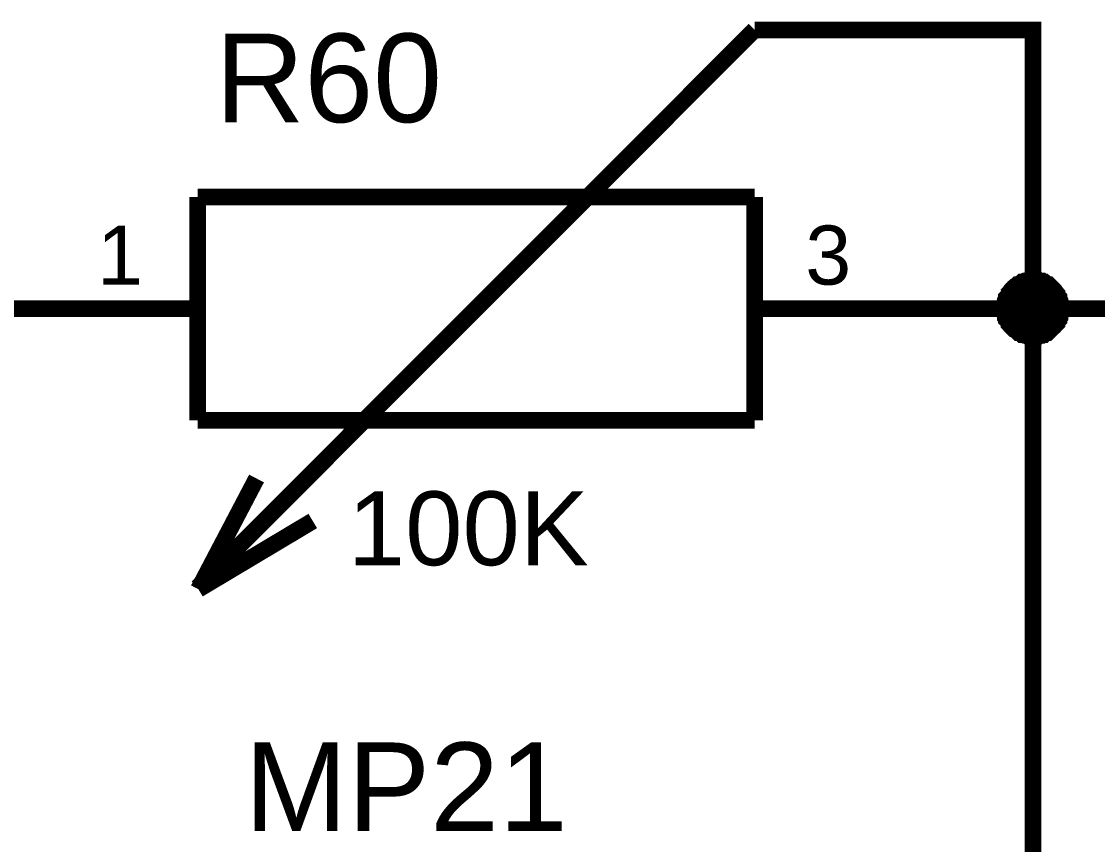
# Model space of a CAD drawing. Header units: millimetres. Extents: x -2024 to 917, y -725 to 13.
# Drawn here: x 803.76 to 823.07, y -373.41 to -358.65 of the extents above; entities that cross this region are included whole.
import ezdxf

# ---------------------------------------------------------------- set-up
doc = ezdxf.new("R2010")
doc.units = ezdxf.units.MM
doc.layers.add('Sheet', color=255, linetype='Continuous')
doc.styles.get("Standard").update_dxf_attribs({"font": 'arial.ttf'})

msp = doc.modelspace()

# ---------------------------------------------------------------- linework, layer by layer
at = {"layer": 'Sheet'}
for points, const_width in [([(819.418, -358.796), (821.917, -358.796), (821.917, -363.797), (821.917, -378.799), (811.92, -378.799), (799.424, -378.799)], 0.3), ([(816.918, -358.796), (806.922, -368.798)], 0.3), ([(816.918, -358.796), (819.418, -358.796)], 0.3), ([(806.922, -361.793), (806.922, -365.801)], 0.3), ([(806.922, -361.793), (816.918, -361.793)], 0.3), ([(816.918, -361.793), (816.918, -365.801)], 0.3), ([(821.404, -363.797), (821.404, -363.764), (821.404, -363.747), (821.404, -363.714), (821.42, -363.698), (821.42, -363.664), (821.42, -363.648), (821.437, -363.615), (821.437, -363.598), (821.453, -363.582), (821.47, -363.549), (821.487, -363.532), (821.487, -363.515), (821.503, -363.499), (821.52, -363.466), (821.536, -363.449), (821.553, -363.433), (821.569, -363.416), (821.586, -363.4), (821.619, -363.383), (821.636, -363.366), (821.652, -363.366), (821.669, -363.35), (821.702, -363.333), (821.718, -363.317), (821.735, -363.317), (821.768, -363.3), (821.784, -363.3), (821.818, -363.3), (821.834, -363.284), (821.867, -363.284), (821.884, -363.284), (821.917, -363.284)], 0.3), ([(821.404, -363.797), (821.404, -363.764), (821.404, -363.747), (821.404, -363.714), (821.42, -363.698), (821.42, -363.664), (821.42, -363.648), (821.437, -363.615), (821.437, -363.598), (821.453, -363.582), (821.47, -363.549), (821.487, -363.532), (821.487, -363.515), (821.503, -363.499), (821.52, -363.466), (821.536, -363.449), (821.553, -363.433), (821.569, -363.416), (821.586, -363.4), (821.619, -363.383), (821.636, -363.366), (821.652, -363.366), (821.669, -363.35), (821.702, -363.333), (821.718, -363.317), (821.735, -363.317), (821.768, -363.3), (821.784, -363.3), (821.818, -363.3), (821.834, -363.284), (821.867, -363.284), (821.884, -363.284), (821.917, -363.284)], 0.3), ([(821.404, -363.797), (821.404, -363.764), (821.404, -363.747), (821.404, -363.714), (821.42, -363.698), (821.42, -363.664), (821.42, -363.648), (821.437, -363.615), (821.437, -363.598), (821.453, -363.582), (821.47, -363.549), (821.487, -363.532), (821.487, -363.515), (821.503, -363.499), (821.52, -363.466), (821.536, -363.449), (821.553, -363.433), (821.569, -363.416), (821.586, -363.4), (821.619, -363.383), (821.636, -363.366), (821.652, -363.366), (821.669, -363.35), (821.702, -363.333), (821.718, -363.317), (821.735, -363.317), (821.768, -363.3), (821.784, -363.3), (821.818, -363.3), (821.834, -363.284), (821.867, -363.284), (821.884, -363.284), (821.917, -363.284)], 0.3), ([(821.404, -363.797), (821.404, -363.764), (821.404, -363.747), (821.404, -363.714), (821.42, -363.698), (821.42, -363.664), (821.42, -363.648), (821.437, -363.615), (821.437, -363.598), (821.453, -363.582), (821.47, -363.549), (821.487, -363.532), (821.487, -363.515), (821.503, -363.499), (821.52, -363.466), (821.536, -363.449), (821.553, -363.433), (821.569, -363.416), (821.586, -363.4), (821.619, -363.383), (821.636, -363.366), (821.652, -363.366), (821.669, -363.35), (821.702, -363.333), (821.718, -363.317), (821.735, -363.317), (821.768, -363.3), (821.784, -363.3), (821.818, -363.3), (821.834, -363.284), (821.867, -363.284), (821.884, -363.284), (821.917, -363.284)], 0.3), ([(821.404, -363.797), (821.404, -363.764), (821.404, -363.747), (821.404, -363.714), (821.42, -363.698), (821.42, -363.664), (821.42, -363.648), (821.437, -363.615), (821.437, -363.598), (821.453, -363.582), (821.47, -363.549), (821.487, -363.532), (821.487, -363.515), (821.503, -363.499), (821.52, -363.466), (821.536, -363.449), (821.553, -363.433), (821.569, -363.416), (821.586, -363.4), (821.619, -363.383), (821.636, -363.366), (821.652, -363.366), (821.669, -363.35), (821.702, -363.333), (821.718, -363.317), (821.735, -363.317), (821.768, -363.3), (821.784, -363.3), (821.818, -363.3), (821.834, -363.284), (821.867, -363.284), (821.884, -363.284), (821.917, -363.284)], 0.3), ([(821.404, -363.797), (821.404, -363.764), (821.404, -363.747), (821.404, -363.714), (821.42, -363.698), (821.42, -363.664), (821.42, -363.648), (821.437, -363.615), (821.437, -363.598), (821.453, -363.582), (821.47, -363.549), (821.487, -363.532), (821.487, -363.515), (821.503, -363.499), (821.52, -363.466), (821.536, -363.449), (821.553, -363.433), (821.569, -363.416), (821.586, -363.4), (821.619, -363.383), (821.636, -363.366), (821.652, -363.366), (821.669, -363.35), (821.702, -363.333), (821.718, -363.317), (821.735, -363.317), (821.768, -363.3), (821.784, -363.3), (821.818, -363.3), (821.834, -363.284), (821.867, -363.284), (821.884, -363.284), (821.917, -363.284)], 0.3), ([(821.917, -363.284), (821.917, -363.284)], 0.3), ([(821.917, -363.284), (821.95, -363.284), (821.967, -363.284), (822, -363.284), (822.016, -363.3), (822.049, -363.3), (822.066, -363.3), (822.082, -363.317), (822.115, -363.317), (822.132, -363.333), (822.149, -363.35), (822.182, -363.366), (822.198, -363.366), (822.215, -363.383), (822.231, -363.4), (822.248, -363.416), (822.264, -363.433), (822.281, -363.449), (822.298, -363.466), (822.314, -363.499), (822.331, -363.515), (822.347, -363.532), (822.347, -363.549), (822.364, -363.582), (822.38, -363.598), (822.38, -363.615), (822.397, -363.648), (822.397, -363.664), (822.397, -363.698), (822.413, -363.714), (822.413, -363.747), (822.413, -363.764), (822.413, -363.797)], 0.3), ([(821.917, -363.284), (821.917, -363.284)], 0.3), ([(821.917, -363.284), (821.95, -363.284), (821.967, -363.284), (822, -363.284), (822.016, -363.3), (822.049, -363.3), (822.066, -363.3), (822.082, -363.317), (822.115, -363.317), (822.132, -363.333), (822.149, -363.35), (822.182, -363.366), (822.198, -363.366), (822.215, -363.383), (822.231, -363.4), (822.248, -363.416), (822.264, -363.433), (822.281, -363.449), (822.298, -363.466), (822.314, -363.499), (822.331, -363.515), (822.347, -363.532), (822.347, -363.549), (822.364, -363.582), (822.38, -363.598), (822.38, -363.615), (822.397, -363.648), (822.397, -363.664), (822.397, -363.698), (822.413, -363.714), (822.413, -363.747), (822.413, -363.764), (822.413, -363.797)], 0.3), ([(821.917, -363.284), (821.917, -363.284)], 0.3), ([(821.917, -363.284), (821.95, -363.284), (821.967, -363.284), (822, -363.284), (822.016, -363.3), (822.049, -363.3), (822.066, -363.3), (822.082, -363.317), (822.115, -363.317), (822.132, -363.333), (822.149, -363.35), (822.182, -363.366), (822.198, -363.366), (822.215, -363.383), (822.231, -363.4), (822.248, -363.416), (822.264, -363.433), (822.281, -363.449), (822.298, -363.466), (822.314, -363.499), (822.331, -363.515), (822.347, -363.532), (822.347, -363.549), (822.364, -363.582), (822.38, -363.598), (822.38, -363.615), (822.397, -363.648), (822.397, -363.664), (822.397, -363.698), (822.413, -363.714), (822.413, -363.747), (822.413, -363.764), (822.413, -363.797)], 0.3), ([(821.917, -363.284), (821.917, -363.284)], 0.3), ([(821.917, -363.284), (821.95, -363.284), (821.967, -363.284), (822, -363.284), (822.016, -363.3), (822.049, -363.3), (822.066, -363.3), (822.082, -363.317), (822.115, -363.317), (822.132, -363.333), (822.149, -363.35), (822.182, -363.366), (822.198, -363.366), (822.215, -363.383), (822.231, -363.4), (822.248, -363.416), (822.264, -363.433), (822.281, -363.449), (822.298, -363.466), (822.314, -363.499), (822.331, -363.515), (822.347, -363.532), (822.347, -363.549), (822.364, -363.582), (822.38, -363.598), (822.38, -363.615), (822.397, -363.648), (822.397, -363.664), (822.397, -363.698), (822.413, -363.714), (822.413, -363.747), (822.413, -363.764), (822.413, -363.797)], 0.3), ([(821.917, -363.284), (821.917, -363.284)], 0.3), ([(821.917, -363.284), (821.95, -363.284), (821.967, -363.284), (822, -363.284), (822.016, -363.3), (822.049, -363.3), (822.066, -363.3), (822.082, -363.317), (822.115, -363.317), (822.132, -363.333), (822.149, -363.35), (822.182, -363.366), (822.198, -363.366), (822.215, -363.383), (822.231, -363.4), (822.248, -363.416), (822.264, -363.433), (822.281, -363.449), (822.298, -363.466), (822.314, -363.499), (822.331, -363.515), (822.347, -363.532), (822.347, -363.549), (822.364, -363.582), (822.38, -363.598), (822.38, -363.615), (822.397, -363.648), (822.397, -363.664), (822.397, -363.698), (822.413, -363.714), (822.413, -363.747), (822.413, -363.764), (822.413, -363.797)], 0.3), ([(821.917, -363.284), (821.917, -363.284)], 0.3), ([(821.917, -363.284), (821.95, -363.284), (821.967, -363.284), (822, -363.284), (822.016, -363.3), (822.049, -363.3), (822.066, -363.3), (822.082, -363.317), (822.115, -363.317), (822.132, -363.333), (822.149, -363.35), (822.182, -363.366), (822.198, -363.366), (822.215, -363.383), (822.231, -363.4), (822.248, -363.416), (822.264, -363.433), (822.281, -363.449), (822.298, -363.466), (822.314, -363.499), (822.331, -363.515), (822.347, -363.532), (822.347, -363.549), (822.364, -363.582), (822.38, -363.598), (822.38, -363.615), (822.397, -363.648), (822.397, -363.664), (822.397, -363.698), (822.413, -363.714), (822.413, -363.747), (822.413, -363.764), (822.413, -363.797)], 0.3), ([(821.404, -363.797), (821.404, -363.764), (821.404, -363.747), (821.404, -363.714), (821.42, -363.698), (821.42, -363.664), (821.42, -363.648), (821.437, -363.615), (821.437, -363.598), (821.453, -363.582), (821.47, -363.549), (821.487, -363.532), (821.487, -363.515), (821.503, -363.499), (821.52, -363.466), (821.536, -363.449), (821.553, -363.433), (821.569, -363.416), (821.586, -363.4), (821.619, -363.383), (821.636, -363.366), (821.652, -363.366), (821.669, -363.35), (821.702, -363.333), (821.718, -363.317), (821.735, -363.317), (821.768, -363.3), (821.784, -363.3), (821.818, -363.3), (821.834, -363.284), (821.867, -363.284), (821.884, -363.284), (821.917, -363.284)], 0.0991), ([(821.404, -363.797), (821.404, -363.764), (821.404, -363.747), (821.404, -363.714), (821.42, -363.698), (821.42, -363.664), (821.42, -363.648), (821.437, -363.615), (821.437, -363.598), (821.453, -363.582), (821.47, -363.549), (821.487, -363.532), (821.487, -363.515), (821.503, -363.499), (821.52, -363.466), (821.536, -363.449), (821.553, -363.433), (821.569, -363.416), (821.586, -363.4), (821.619, -363.383), (821.636, -363.366), (821.652, -363.366), (821.669, -363.35), (821.702, -363.333), (821.718, -363.317), (821.735, -363.317), (821.768, -363.3), (821.784, -363.3), (821.818, -363.3), (821.834, -363.284), (821.867, -363.284), (821.884, -363.284), (821.917, -363.284)], 0.0991), ([(821.404, -363.797), (821.404, -363.764), (821.404, -363.747), (821.404, -363.714), (821.42, -363.698), (821.42, -363.664), (821.42, -363.648), (821.437, -363.615), (821.437, -363.598), (821.453, -363.582), (821.47, -363.549), (821.487, -363.532), (821.487, -363.515), (821.503, -363.499), (821.52, -363.466), (821.536, -363.449), (821.553, -363.433), (821.569, -363.416), (821.586, -363.4), (821.619, -363.383), (821.636, -363.366), (821.652, -363.366), (821.669, -363.35), (821.702, -363.333), (821.718, -363.317), (821.735, -363.317), (821.768, -363.3), (821.784, -363.3), (821.818, -363.3), (821.834, -363.284), (821.867, -363.284), (821.884, -363.284), (821.917, -363.284)], 0.0991), ([(821.404, -363.797), (821.404, -363.764), (821.404, -363.747), (821.404, -363.714), (821.42, -363.698), (821.42, -363.664), (821.42, -363.648), (821.437, -363.615), (821.437, -363.598), (821.453, -363.582), (821.47, -363.549), (821.487, -363.532), (821.487, -363.515), (821.503, -363.499), (821.52, -363.466), (821.536, -363.449), (821.553, -363.433), (821.569, -363.416), (821.586, -363.4), (821.619, -363.383), (821.636, -363.366), (821.652, -363.366), (821.669, -363.35), (821.702, -363.333), (821.718, -363.317), (821.735, -363.317), (821.768, -363.3), (821.784, -363.3), (821.818, -363.3), (821.834, -363.284), (821.867, -363.284), (821.884, -363.284), (821.917, -363.284)], 0.0991), ([(821.404, -363.797), (821.404, -363.764), (821.404, -363.747), (821.404, -363.714), (821.42, -363.698), (821.42, -363.664), (821.42, -363.648), (821.437, -363.615), (821.437, -363.598), (821.453, -363.582), (821.47, -363.549), (821.487, -363.532), (821.487, -363.515), (821.503, -363.499), (821.52, -363.466), (821.536, -363.449), (821.553, -363.433), (821.569, -363.416), (821.586, -363.4), (821.619, -363.383), (821.636, -363.366), (821.652, -363.366), (821.669, -363.35), (821.702, -363.333), (821.718, -363.317), (821.735, -363.317), (821.768, -363.3), (821.784, -363.3), (821.818, -363.3), (821.834, -363.284), (821.867, -363.284), (821.884, -363.284), (821.917, -363.284)], 0.0991), ([(821.404, -363.797), (821.404, -363.764), (821.404, -363.747), (821.404, -363.714), (821.42, -363.698), (821.42, -363.664), (821.42, -363.648), (821.437, -363.615), (821.437, -363.598), (821.453, -363.582), (821.47, -363.549), (821.487, -363.532), (821.487, -363.515), (821.503, -363.499), (821.52, -363.466), (821.536, -363.449), (821.553, -363.433), (821.569, -363.416), (821.586, -363.4), (821.619, -363.383), (821.636, -363.366), (821.652, -363.366), (821.669, -363.35), (821.702, -363.333), (821.718, -363.317), (821.735, -363.317), (821.768, -363.3), (821.784, -363.3), (821.818, -363.3), (821.834, -363.284), (821.867, -363.284), (821.884, -363.284), (821.917, -363.284)], 0.0991), ([(821.917, -363.284), (821.917, -363.284)], 0.0991), ([(821.917, -363.284), (821.95, -363.284), (821.967, -363.284), (822, -363.284), (822.016, -363.3), (822.049, -363.3), (822.066, -363.3), (822.082, -363.317), (822.115, -363.317), (822.132, -363.333), (822.149, -363.35), (822.182, -363.366), (822.198, -363.366), (822.215, -363.383), (822.231, -363.4), (822.248, -363.416), (822.264, -363.433), (822.281, -363.449), (822.298, -363.466), (822.314, -363.499), (822.331, -363.515), (822.347, -363.532), (822.347, -363.549), (822.364, -363.582), (822.38, -363.598), (822.38, -363.615), (822.397, -363.648), (822.397, -363.664), (822.397, -363.698), (822.413, -363.714), (822.413, -363.747), (822.413, -363.764), (822.413, -363.797)], 0.0991), ([(821.917, -363.284), (821.917, -363.284)], 0.0991), ([(821.917, -363.284), (821.95, -363.284), (821.967, -363.284), (822, -363.284), (822.016, -363.3), (822.049, -363.3), (822.066, -363.3), (822.082, -363.317), (822.115, -363.317), (822.132, -363.333), (822.149, -363.35), (822.182, -363.366), (822.198, -363.366), (822.215, -363.383), (822.231, -363.4), (822.248, -363.416), (822.264, -363.433), (822.281, -363.449), (822.298, -363.466), (822.314, -363.499), (822.331, -363.515), (822.347, -363.532), (822.347, -363.549), (822.364, -363.582), (822.38, -363.598), (822.38, -363.615), (822.397, -363.648), (822.397, -363.664), (822.397, -363.698), (822.413, -363.714), (822.413, -363.747), (822.413, -363.764), (822.413, -363.797)], 0.0991), ([(821.917, -363.284), (821.917, -363.284)], 0.0991), ([(821.917, -363.284), (821.95, -363.284), (821.967, -363.284), (822, -363.284), (822.016, -363.3), (822.049, -363.3), (822.066, -363.3), (822.082, -363.317), (822.115, -363.317), (822.132, -363.333), (822.149, -363.35), (822.182, -363.366), (822.198, -363.366), (822.215, -363.383), (822.231, -363.4), (822.248, -363.416), (822.264, -363.433), (822.281, -363.449), (822.298, -363.466), (822.314, -363.499), (822.331, -363.515), (822.347, -363.532), (822.347, -363.549), (822.364, -363.582), (822.38, -363.598), (822.38, -363.615), (822.397, -363.648), (822.397, -363.664), (822.397, -363.698), (822.413, -363.714), (822.413, -363.747), (822.413, -363.764), (822.413, -363.797)], 0.0991), ([(821.917, -363.284), (821.917, -363.284)], 0.0991), ([(821.917, -363.284), (821.95, -363.284), (821.967, -363.284), (822, -363.284), (822.016, -363.3), (822.049, -363.3), (822.066, -363.3), (822.082, -363.317), (822.115, -363.317), (822.132, -363.333), (822.149, -363.35), (822.182, -363.366), (822.198, -363.366), (822.215, -363.383), (822.231, -363.4), (822.248, -363.416), (822.264, -363.433), (822.281, -363.449), (822.298, -363.466), (822.314, -363.499), (822.331, -363.515), (822.347, -363.532), (822.347, -363.549), (822.364, -363.582), (822.38, -363.598), (822.38, -363.615), (822.397, -363.648), (822.397, -363.664), (822.397, -363.698), (822.413, -363.714), (822.413, -363.747), (822.413, -363.764), (822.413, -363.797)], 0.0991), ([(821.917, -363.284), (821.917, -363.284)], 0.0991), ([(821.917, -363.284), (821.95, -363.284), (821.967, -363.284), (822, -363.284), (822.016, -363.3), (822.049, -363.3), (822.066, -363.3), (822.082, -363.317), (822.115, -363.317), (822.132, -363.333), (822.149, -363.35), (822.182, -363.366), (822.198, -363.366), (822.215, -363.383), (822.231, -363.4), (822.248, -363.416), (822.264, -363.433), (822.281, -363.449), (822.298, -363.466), (822.314, -363.499), (822.331, -363.515), (822.347, -363.532), (822.347, -363.549), (822.364, -363.582), (822.38, -363.598), (822.38, -363.615), (822.397, -363.648), (822.397, -363.664), (822.397, -363.698), (822.413, -363.714), (822.413, -363.747), (822.413, -363.764), (822.413, -363.797)], 0.0991), ([(821.917, -363.284), (821.917, -363.284)], 0.0991), ([(821.917, -363.284), (821.95, -363.284), (821.967, -363.284), (822, -363.284), (822.016, -363.3), (822.049, -363.3), (822.066, -363.3), (822.082, -363.317), (822.115, -363.317), (822.132, -363.333), (822.149, -363.35), (822.182, -363.366), (822.198, -363.366), (822.215, -363.383), (822.231, -363.4), (822.248, -363.416), (822.264, -363.433), (822.281, -363.449), (822.298, -363.466), (822.314, -363.499), (822.331, -363.515), (822.347, -363.532), (822.347, -363.549), (822.364, -363.582), (822.38, -363.598), (822.38, -363.615), (822.397, -363.648), (822.397, -363.664), (822.397, -363.698), (822.413, -363.714), (822.413, -363.747), (822.413, -363.764), (822.413, -363.797)], 0.0991), ([(804.422, -363.797), (801.923, -363.797)], 0.3), ([(806.922, -363.797), (804.422, -363.797)], 0.3), ([(816.918, -363.797), (819.418, -363.797)], 0.3), ([(819.418, -363.797), (821.917, -363.797)], 0.3), ([(821.917, -364.294), (821.884, -364.294), (821.867, -364.294), (821.834, -364.294), (821.818, -364.277), (821.784, -364.277), (821.768, -364.277), (821.735, -364.261), (821.718, -364.261), (821.702, -364.244), (821.669, -364.227), (821.652, -364.227), (821.636, -364.211), (821.619, -364.194), (821.586, -364.178), (821.569, -364.161), (821.553, -364.145), (821.536, -364.128), (821.52, -364.112), (821.503, -364.095), (821.487, -364.078), (821.487, -364.062), (821.47, -364.029), (821.453, -364.012), (821.437, -363.996), (821.437, -363.963), (821.42, -363.946), (821.42, -363.929), (821.42, -363.896), (821.404, -363.88), (821.404, -363.847), (821.404, -363.83), (821.404, -363.797)], 0.3), ([(821.404, -363.797), (821.404, -363.797)], 0.3), ([(821.917, -364.294), (821.884, -364.294), (821.867, -364.294), (821.834, -364.294), (821.818, -364.277), (821.784, -364.277), (821.768, -364.277), (821.735, -364.261), (821.718, -364.261), (821.702, -364.244), (821.669, -364.227), (821.652, -364.227), (821.636, -364.211), (821.619, -364.194), (821.586, -364.178), (821.569, -364.161), (821.553, -364.145), (821.536, -364.128), (821.52, -364.112), (821.503, -364.095), (821.487, -364.078), (821.487, -364.062), (821.47, -364.029), (821.453, -364.012), (821.437, -363.996), (821.437, -363.963), (821.42, -363.946), (821.42, -363.929), (821.42, -363.896), (821.404, -363.88), (821.404, -363.847), (821.404, -363.83), (821.404, -363.797)], 0.3), ([(821.404, -363.797), (821.404, -363.797)], 0.3), ([(821.917, -364.294), (821.884, -364.294), (821.867, -364.294), (821.834, -364.294), (821.818, -364.277), (821.784, -364.277), (821.768, -364.277), (821.735, -364.261), (821.718, -364.261), (821.702, -364.244), (821.669, -364.227), (821.652, -364.227), (821.636, -364.211), (821.619, -364.194), (821.586, -364.178), (821.569, -364.161), (821.553, -364.145), (821.536, -364.128), (821.52, -364.112), (821.503, -364.095), (821.487, -364.078), (821.487, -364.062), (821.47, -364.029), (821.453, -364.012), (821.437, -363.996), (821.437, -363.963), (821.42, -363.946), (821.42, -363.929), (821.42, -363.896), (821.404, -363.88), (821.404, -363.847), (821.404, -363.83), (821.404, -363.797)], 0.3), ([(821.404, -363.797), (821.404, -363.797)], 0.3), ([(821.917, -364.294), (821.884, -364.294), (821.867, -364.294), (821.834, -364.294), (821.818, -364.277), (821.784, -364.277), (821.768, -364.277), (821.735, -364.261), (821.718, -364.261), (821.702, -364.244), (821.669, -364.227), (821.652, -364.227), (821.636, -364.211), (821.619, -364.194), (821.586, -364.178), (821.569, -364.161), (821.553, -364.145), (821.536, -364.128), (821.52, -364.112), (821.503, -364.095), (821.487, -364.078), (821.487, -364.062), (821.47, -364.029), (821.453, -364.012), (821.437, -363.996), (821.437, -363.963), (821.42, -363.946), (821.42, -363.929), (821.42, -363.896), (821.404, -363.88), (821.404, -363.847), (821.404, -363.83), (821.404, -363.797)], 0.3), ([(821.404, -363.797), (821.404, -363.797)], 0.3), ([(821.917, -364.294), (821.884, -364.294), (821.867, -364.294), (821.834, -364.294), (821.818, -364.277), (821.784, -364.277), (821.768, -364.277), (821.735, -364.261), (821.718, -364.261), (821.702, -364.244), (821.669, -364.227), (821.652, -364.227), (821.636, -364.211), (821.619, -364.194), (821.586, -364.178), (821.569, -364.161), (821.553, -364.145), (821.536, -364.128), (821.52, -364.112), (821.503, -364.095), (821.487, -364.078), (821.487, -364.062), (821.47, -364.029), (821.453, -364.012), (821.437, -363.996), (821.437, -363.963), (821.42, -363.946), (821.42, -363.929), (821.42, -363.896), (821.404, -363.88), (821.404, -363.847), (821.404, -363.83), (821.404, -363.797)], 0.3), ([(821.404, -363.797), (821.404, -363.797)], 0.3), ([(821.917, -364.294), (821.884, -364.294), (821.867, -364.294), (821.834, -364.294), (821.818, -364.277), (821.784, -364.277), (821.768, -364.277), (821.735, -364.261), (821.718, -364.261), (821.702, -364.244), (821.669, -364.227), (821.652, -364.227), (821.636, -364.211), (821.619, -364.194), (821.586, -364.178), (821.569, -364.161), (821.553, -364.145), (821.536, -364.128), (821.52, -364.112), (821.503, -364.095), (821.487, -364.078), (821.487, -364.062), (821.47, -364.029), (821.453, -364.012), (821.437, -363.996), (821.437, -363.963), (821.42, -363.946), (821.42, -363.929), (821.42, -363.896), (821.404, -363.88), (821.404, -363.847), (821.404, -363.83), (821.404, -363.797)], 0.3), ([(821.404, -363.797), (821.404, -363.797)], 0.3), ([(821.917, -364.294), (821.884, -364.294), (821.867, -364.294), (821.834, -364.294), (821.818, -364.277), (821.784, -364.277), (821.768, -364.277), (821.735, -364.261), (821.718, -364.261), (821.702, -364.244), (821.669, -364.227), (821.652, -364.227), (821.636, -364.211), (821.619, -364.194), (821.586, -364.178), (821.569, -364.161), (821.553, -364.145), (821.536, -364.128), (821.52, -364.112), (821.503, -364.095), (821.487, -364.078), (821.487, -364.062), (821.47, -364.029), (821.453, -364.012), (821.437, -363.996), (821.437, -363.963), (821.42, -363.946), (821.42, -363.929), (821.42, -363.896), (821.404, -363.88), (821.404, -363.847), (821.404, -363.83), (821.404, -363.797)], 0.0991), ([(821.404, -363.797), (821.404, -363.797)], 0.0991), ([(821.917, -364.294), (821.884, -364.294), (821.867, -364.294), (821.834, -364.294), (821.818, -364.277), (821.784, -364.277), (821.768, -364.277), (821.735, -364.261), (821.718, -364.261), (821.702, -364.244), (821.669, -364.227), (821.652, -364.227), (821.636, -364.211), (821.619, -364.194), (821.586, -364.178), (821.569, -364.161), (821.553, -364.145), (821.536, -364.128), (821.52, -364.112), (821.503, -364.095), (821.487, -364.078), (821.487, -364.062), (821.47, -364.029), (821.453, -364.012), (821.437, -363.996), (821.437, -363.963), (821.42, -363.946), (821.42, -363.929), (821.42, -363.896), (821.404, -363.88), (821.404, -363.847), (821.404, -363.83), (821.404, -363.797)], 0.0991), ([(821.404, -363.797), (821.404, -363.797)], 0.0991), ([(821.917, -364.294), (821.884, -364.294), (821.867, -364.294), (821.834, -364.294), (821.818, -364.277), (821.784, -364.277), (821.768, -364.277), (821.735, -364.261), (821.718, -364.261), (821.702, -364.244), (821.669, -364.227), (821.652, -364.227), (821.636, -364.211), (821.619, -364.194), (821.586, -364.178), (821.569, -364.161), (821.553, -364.145), (821.536, -364.128), (821.52, -364.112), (821.503, -364.095), (821.487, -364.078), (821.487, -364.062), (821.47, -364.029), (821.453, -364.012), (821.437, -363.996), (821.437, -363.963), (821.42, -363.946), (821.42, -363.929), (821.42, -363.896), (821.404, -363.88), (821.404, -363.847), (821.404, -363.83), (821.404, -363.797)], 0.0991), ([(821.404, -363.797), (821.404, -363.797)], 0.0991), ([(821.917, -364.294), (821.884, -364.294), (821.867, -364.294), (821.834, -364.294), (821.818, -364.277), (821.784, -364.277), (821.768, -364.277), (821.735, -364.261), (821.718, -364.261), (821.702, -364.244), (821.669, -364.227), (821.652, -364.227), (821.636, -364.211), (821.619, -364.194), (821.586, -364.178), (821.569, -364.161), (821.553, -364.145), (821.536, -364.128), (821.52, -364.112), (821.503, -364.095), (821.487, -364.078), (821.487, -364.062), (821.47, -364.029), (821.453, -364.012), (821.437, -363.996), (821.437, -363.963), (821.42, -363.946), (821.42, -363.929), (821.42, -363.896), (821.404, -363.88), (821.404, -363.847), (821.404, -363.83), (821.404, -363.797)], 0.0991), ([(821.404, -363.797), (821.404, -363.797)], 0.0991), ([(821.917, -364.294), (821.884, -364.294), (821.867, -364.294), (821.834, -364.294), (821.818, -364.277), (821.784, -364.277), (821.768, -364.277), (821.735, -364.261), (821.718, -364.261), (821.702, -364.244), (821.669, -364.227), (821.652, -364.227), (821.636, -364.211), (821.619, -364.194), (821.586, -364.178), (821.569, -364.161), (821.553, -364.145), (821.536, -364.128), (821.52, -364.112), (821.503, -364.095), (821.487, -364.078), (821.487, -364.062), (821.47, -364.029), (821.453, -364.012), (821.437, -363.996), (821.437, -363.963), (821.42, -363.946), (821.42, -363.929), (821.42, -363.896), (821.404, -363.88), (821.404, -363.847), (821.404, -363.83), (821.404, -363.797)], 0.0991), ([(821.404, -363.797), (821.404, -363.797)], 0.0991), ([(821.917, -364.294), (821.884, -364.294), (821.867, -364.294), (821.834, -364.294), (821.818, -364.277), (821.784, -364.277), (821.768, -364.277), (821.735, -364.261), (821.718, -364.261), (821.702, -364.244), (821.669, -364.227), (821.652, -364.227), (821.636, -364.211), (821.619, -364.194), (821.586, -364.178), (821.569, -364.161), (821.553, -364.145), (821.536, -364.128), (821.52, -364.112), (821.503, -364.095), (821.487, -364.078), (821.487, -364.062), (821.47, -364.029), (821.453, -364.012), (821.437, -363.996), (821.437, -363.963), (821.42, -363.946), (821.42, -363.929), (821.42, -363.896), (821.404, -363.88), (821.404, -363.847), (821.404, -363.83), (821.404, -363.797)], 0.0991), ([(821.404, -363.797), (821.404, -363.797)], 0.0991), ([(822.413, -363.797), (822.413, -363.83), (822.413, -363.847), (822.413, -363.88), (822.397, -363.896), (822.397, -363.929), (822.397, -363.946), (822.38, -363.963), (822.38, -363.996), (822.364, -364.012), (822.347, -364.029), (822.347, -364.062), (822.331, -364.078), (822.314, -364.095), (822.298, -364.112), (822.281, -364.128), (822.264, -364.145), (822.248, -364.161), (822.231, -364.178), (822.215, -364.194), (822.198, -364.211), (822.182, -364.227), (822.149, -364.227), (822.132, -364.244), (822.115, -364.261), (822.082, -364.261), (822.066, -364.277), (822.049, -364.277), (822.016, -364.277), (822, -364.294), (821.967, -364.294), (821.95, -364.294), (821.917, -364.294)], 0.3), ([(822.413, -363.797), (822.413, -363.83), (822.413, -363.847), (822.413, -363.88), (822.397, -363.896), (822.397, -363.929), (822.397, -363.946), (822.38, -363.963), (822.38, -363.996), (822.364, -364.012), (822.347, -364.029), (822.347, -364.062), (822.331, -364.078), (822.314, -364.095), (822.298, -364.112), (822.281, -364.128), (822.264, -364.145), (822.248, -364.161), (822.231, -364.178), (822.215, -364.194), (822.198, -364.211), (822.182, -364.227), (822.149, -364.227), (822.132, -364.244), (822.115, -364.261), (822.082, -364.261), (822.066, -364.277), (822.049, -364.277), (822.016, -364.277), (822, -364.294), (821.967, -364.294), (821.95, -364.294), (821.917, -364.294)], 0.3), ([(821.917, -363.797), (824.416, -363.797)], 0.3), ([(822.413, -363.797), (822.413, -363.83), (822.413, -363.847), (822.413, -363.88), (822.397, -363.896), (822.397, -363.929), (822.397, -363.946), (822.38, -363.963), (822.38, -363.996), (822.364, -364.012), (822.347, -364.029), (822.347, -364.062), (822.331, -364.078), (822.314, -364.095), (822.298, -364.112), (822.281, -364.128), (822.264, -364.145), (822.248, -364.161), (822.231, -364.178), (822.215, -364.194), (822.198, -364.211), (822.182, -364.227), (822.149, -364.227), (822.132, -364.244), (822.115, -364.261), (822.082, -364.261), (822.066, -364.277), (822.049, -364.277), (822.016, -364.277), (822, -364.294), (821.967, -364.294), (821.95, -364.294), (821.917, -364.294)], 0.3), ([(822.413, -363.797), (822.413, -363.83), (822.413, -363.847), (822.413, -363.88), (822.397, -363.896), (822.397, -363.929), (822.397, -363.946), (822.38, -363.963), (822.38, -363.996), (822.364, -364.012), (822.347, -364.029), (822.347, -364.062), (822.331, -364.078), (822.314, -364.095), (822.298, -364.112), (822.281, -364.128), (822.264, -364.145), (822.248, -364.161), (822.231, -364.178), (822.215, -364.194), (822.198, -364.211), (822.182, -364.227), (822.149, -364.227), (822.132, -364.244), (822.115, -364.261), (822.082, -364.261), (822.066, -364.277), (822.049, -364.277), (822.016, -364.277), (822, -364.294), (821.967, -364.294), (821.95, -364.294), (821.917, -364.294)], 0.3), ([(822.413, -363.797), (822.413, -363.83), (822.413, -363.847), (822.413, -363.88), (822.397, -363.896), (822.397, -363.929), (822.397, -363.946), (822.38, -363.963), (822.38, -363.996), (822.364, -364.012), (822.347, -364.029), (822.347, -364.062), (822.331, -364.078), (822.314, -364.095), (822.298, -364.112), (822.281, -364.128), (822.264, -364.145), (822.248, -364.161), (822.231, -364.178), (822.215, -364.194), (822.198, -364.211), (822.182, -364.227), (822.149, -364.227), (822.132, -364.244), (822.115, -364.261), (822.082, -364.261), (822.066, -364.277), (822.049, -364.277), (822.016, -364.277), (822, -364.294), (821.967, -364.294), (821.95, -364.294), (821.917, -364.294)], 0.3), ([(822.413, -363.797), (822.413, -363.83), (822.413, -363.847), (822.413, -363.88), (822.397, -363.896), (822.397, -363.929), (822.397, -363.946), (822.38, -363.963), (822.38, -363.996), (822.364, -364.012), (822.347, -364.029), (822.347, -364.062), (822.331, -364.078), (822.314, -364.095), (822.298, -364.112), (822.281, -364.128), (822.264, -364.145), (822.248, -364.161), (822.231, -364.178), (822.215, -364.194), (822.198, -364.211), (822.182, -364.227), (822.149, -364.227), (822.132, -364.244), (822.115, -364.261), (822.082, -364.261), (822.066, -364.277), (822.049, -364.277), (822.016, -364.277), (822, -364.294), (821.967, -364.294), (821.95, -364.294), (821.917, -364.294)], 0.3), ([(822.413, -363.797), (822.413, -363.83), (822.413, -363.847), (822.413, -363.88), (822.397, -363.896), (822.397, -363.929), (822.397, -363.946), (822.38, -363.963), (822.38, -363.996), (822.364, -364.012), (822.347, -364.029), (822.347, -364.062), (822.331, -364.078), (822.314, -364.095), (822.298, -364.112), (822.281, -364.128), (822.264, -364.145), (822.248, -364.161), (822.231, -364.178), (822.215, -364.194), (822.198, -364.211), (822.182, -364.227), (822.149, -364.227), (822.132, -364.244), (822.115, -364.261), (822.082, -364.261), (822.066, -364.277), (822.049, -364.277), (822.016, -364.277), (822, -364.294), (821.967, -364.294), (821.95, -364.294), (821.917, -364.294)], 0.0991), ([(822.413, -363.797), (822.413, -363.83), (822.413, -363.847), (822.413, -363.88), (822.397, -363.896), (822.397, -363.929), (822.397, -363.946), (822.38, -363.963), (822.38, -363.996), (822.364, -364.012), (822.347, -364.029), (822.347, -364.062), (822.331, -364.078), (822.314, -364.095), (822.298, -364.112), (822.281, -364.128), (822.264, -364.145), (822.248, -364.161), (822.231, -364.178), (822.215, -364.194), (822.198, -364.211), (822.182, -364.227), (822.149, -364.227), (822.132, -364.244), (822.115, -364.261), (822.082, -364.261), (822.066, -364.277), (822.049, -364.277), (822.016, -364.277), (822, -364.294), (821.967, -364.294), (821.95, -364.294), (821.917, -364.294)], 0.0991), ([(822.413, -363.797), (822.413, -363.83), (822.413, -363.847), (822.413, -363.88), (822.397, -363.896), (822.397, -363.929), (822.397, -363.946), (822.38, -363.963), (822.38, -363.996), (822.364, -364.012), (822.347, -364.029), (822.347, -364.062), (822.331, -364.078), (822.314, -364.095), (822.298, -364.112), (822.281, -364.128), (822.264, -364.145), (822.248, -364.161), (822.231, -364.178), (822.215, -364.194), (822.198, -364.211), (822.182, -364.227), (822.149, -364.227), (822.132, -364.244), (822.115, -364.261), (822.082, -364.261), (822.066, -364.277), (822.049, -364.277), (822.016, -364.277), (822, -364.294), (821.967, -364.294), (821.95, -364.294), (821.917, -364.294)], 0.0991), ([(822.413, -363.797), (822.413, -363.83), (822.413, -363.847), (822.413, -363.88), (822.397, -363.896), (822.397, -363.929), (822.397, -363.946), (822.38, -363.963), (822.38, -363.996), (822.364, -364.012), (822.347, -364.029), (822.347, -364.062), (822.331, -364.078), (822.314, -364.095), (822.298, -364.112), (822.281, -364.128), (822.264, -364.145), (822.248, -364.161), (822.231, -364.178), (822.215, -364.194), (822.198, -364.211), (822.182, -364.227), (822.149, -364.227), (822.132, -364.244), (822.115, -364.261), (822.082, -364.261), (822.066, -364.277), (822.049, -364.277), (822.016, -364.277), (822, -364.294), (821.967, -364.294), (821.95, -364.294), (821.917, -364.294)], 0.0991), ([(822.413, -363.797), (822.413, -363.83), (822.413, -363.847), (822.413, -363.88), (822.397, -363.896), (822.397, -363.929), (822.397, -363.946), (822.38, -363.963), (822.38, -363.996), (822.364, -364.012), (822.347, -364.029), (822.347, -364.062), (822.331, -364.078), (822.314, -364.095), (822.298, -364.112), (822.281, -364.128), (822.264, -364.145), (822.248, -364.161), (822.231, -364.178), (822.215, -364.194), (822.198, -364.211), (822.182, -364.227), (822.149, -364.227), (822.132, -364.244), (822.115, -364.261), (822.082, -364.261), (822.066, -364.277), (822.049, -364.277), (822.016, -364.277), (822, -364.294), (821.967, -364.294), (821.95, -364.294), (821.917, -364.294)], 0.0991), ([(822.413, -363.797), (822.413, -363.83), (822.413, -363.847), (822.413, -363.88), (822.397, -363.896), (822.397, -363.929), (822.397, -363.946), (822.38, -363.963), (822.38, -363.996), (822.364, -364.012), (822.347, -364.029), (822.347, -364.062), (822.331, -364.078), (822.314, -364.095), (822.298, -364.112), (822.281, -364.128), (822.264, -364.145), (822.248, -364.161), (822.231, -364.178), (822.215, -364.194), (822.198, -364.211), (822.182, -364.227), (822.149, -364.227), (822.132, -364.244), (822.115, -364.261), (822.082, -364.261), (822.066, -364.277), (822.049, -364.277), (822.016, -364.277), (822, -364.294), (821.967, -364.294), (821.95, -364.294), (821.917, -364.294)], 0.0991), ([(822.413, -363.797), (822.413, -363.797), (822.413, -363.797), (822.413, -363.797), (822.413, -363.797), (822.413, -363.797), (822.413, -363.797), (822.413, -363.797), (822.413, -363.797), (822.413, -363.797), (822.413, -363.797), (822.413, -363.797), (822.413, -363.797), (822.413, -363.797), (822.413, -363.797), (822.413, -363.797), (822.413, -363.797), (822.413, -363.797), (822.413, -363.797), (822.413, -363.797), (822.413, -363.797), (822.413, -363.797), (822.413, -363.797), (822.413, -363.797), (822.413, -363.797), (822.413, -363.797), (822.413, -363.797), (822.413, -363.797), (822.413, -363.797), (822.413, -363.797), (822.413, -363.797), (822.413, -363.797), (822.413, -363.797)], 0.3), ([(822.413, -363.797), (822.413, -363.797)], 0.3), ([(822.413, -363.797), (822.413, -363.797), (822.413, -363.797), (822.413, -363.797), (822.413, -363.797), (822.413, -363.797), (822.413, -363.797), (822.413, -363.797), (822.413, -363.797), (822.413, -363.797), (822.413, -363.797), (822.413, -363.797), (822.413, -363.797), (822.413, -363.797), (822.413, -363.797), (822.413, -363.797), (822.413, -363.797), (822.413, -363.797), (822.413, -363.797), (822.413, -363.797), (822.413, -363.797), (822.413, -363.797), (822.413, -363.797), (822.413, -363.797), (822.413, -363.797), (822.413, -363.797), (822.413, -363.797), (822.413, -363.797), (822.413, -363.797), (822.413, -363.797), (822.413, -363.797), (822.413, -363.797), (822.413, -363.797)], 0.3), ([(822.413, -363.797), (822.413, -363.797)], 0.3), ([(822.413, -363.797), (822.413, -363.797), (822.413, -363.797), (822.413, -363.797), (822.413, -363.797), (822.413, -363.797), (822.413, -363.797), (822.413, -363.797), (822.413, -363.797), (822.413, -363.797), (822.413, -363.797), (822.413, -363.797), (822.413, -363.797), (822.413, -363.797), (822.413, -363.797), (822.413, -363.797), (822.413, -363.797), (822.413, -363.797), (822.413, -363.797), (822.413, -363.797), (822.413, -363.797), (822.413, -363.797), (822.413, -363.797), (822.413, -363.797), (822.413, -363.797), (822.413, -363.797), (822.413, -363.797), (822.413, -363.797), (822.413, -363.797), (822.413, -363.797), (822.413, -363.797), (822.413, -363.797), (822.413, -363.797)], 0.3), ([(822.413, -363.797), (822.413, -363.797)], 0.3), ([(822.413, -363.797), (822.413, -363.797), (822.413, -363.797), (822.413, -363.797), (822.413, -363.797), (822.413, -363.797), (822.413, -363.797), (822.413, -363.797), (822.413, -363.797), (822.413, -363.797), (822.413, -363.797), (822.413, -363.797), (822.413, -363.797), (822.413, -363.797), (822.413, -363.797), (822.413, -363.797), (822.413, -363.797), (822.413, -363.797), (822.413, -363.797), (822.413, -363.797), (822.413, -363.797), (822.413, -363.797), (822.413, -363.797), (822.413, -363.797), (822.413, -363.797), (822.413, -363.797), (822.413, -363.797), (822.413, -363.797), (822.413, -363.797), (822.413, -363.797), (822.413, -363.797), (822.413, -363.797), (822.413, -363.797)], 0.3), ([(822.413, -363.797), (822.413, -363.797)], 0.3), ([(822.413, -363.797), (822.413, -363.797), (822.413, -363.797), (822.413, -363.797), (822.413, -363.797), (822.413, -363.797), (822.413, -363.797), (822.413, -363.797), (822.413, -363.797), (822.413, -363.797), (822.413, -363.797), (822.413, -363.797), (822.413, -363.797), (822.413, -363.797), (822.413, -363.797), (822.413, -363.797), (822.413, -363.797), (822.413, -363.797), (822.413, -363.797), (822.413, -363.797), (822.413, -363.797), (822.413, -363.797), (822.413, -363.797), (822.413, -363.797), (822.413, -363.797), (822.413, -363.797), (822.413, -363.797), (822.413, -363.797), (822.413, -363.797), (822.413, -363.797), (822.413, -363.797), (822.413, -363.797), (822.413, -363.797)], 0.3), ([(822.413, -363.797), (822.413, -363.797)], 0.3), ([(822.413, -363.797), (822.413, -363.797), (822.413, -363.797), (822.413, -363.797), (822.413, -363.797), (822.413, -363.797), (822.413, -363.797), (822.413, -363.797), (822.413, -363.797), (822.413, -363.797), (822.413, -363.797), (822.413, -363.797), (822.413, -363.797), (822.413, -363.797), (822.413, -363.797), (822.413, -363.797), (822.413, -363.797), (822.413, -363.797), (822.413, -363.797), (822.413, -363.797), (822.413, -363.797), (822.413, -363.797), (822.413, -363.797), (822.413, -363.797), (822.413, -363.797), (822.413, -363.797), (822.413, -363.797), (822.413, -363.797), (822.413, -363.797), (822.413, -363.797), (822.413, -363.797), (822.413, -363.797), (822.413, -363.797)], 0.3), ([(822.413, -363.797), (822.413, -363.797)], 0.3), ([(822.413, -363.797), (822.413, -363.797), (822.413, -363.797), (822.413, -363.797), (822.413, -363.797), (822.413, -363.797), (822.413, -363.797), (822.413, -363.797), (822.413, -363.797), (822.413, -363.797), (822.413, -363.797), (822.413, -363.797), (822.413, -363.797), (822.413, -363.797), (822.413, -363.797), (822.413, -363.797), (822.413, -363.797), (822.413, -363.797), (822.413, -363.797), (822.413, -363.797), (822.413, -363.797), (822.413, -363.797), (822.413, -363.797), (822.413, -363.797), (822.413, -363.797), (822.413, -363.797), (822.413, -363.797), (822.413, -363.797), (822.413, -363.797), (822.413, -363.797), (822.413, -363.797), (822.413, -363.797), (822.413, -363.797)], 0.0991), ([(822.413, -363.797), (822.413, -363.797)], 0.0991), ([(822.413, -363.797), (822.413, -363.797), (822.413, -363.797), (822.413, -363.797), (822.413, -363.797), (822.413, -363.797), (822.413, -363.797), (822.413, -363.797), (822.413, -363.797), (822.413, -363.797), (822.413, -363.797), (822.413, -363.797), (822.413, -363.797), (822.413, -363.797), (822.413, -363.797), (822.413, -363.797), (822.413, -363.797), (822.413, -363.797), (822.413, -363.797), (822.413, -363.797), (822.413, -363.797), (822.413, -363.797), (822.413, -363.797), (822.413, -363.797), (822.413, -363.797), (822.413, -363.797), (822.413, -363.797), (822.413, -363.797), (822.413, -363.797), (822.413, -363.797), (822.413, -363.797), (822.413, -363.797), (822.413, -363.797)], 0.0991), ([(822.413, -363.797), (822.413, -363.797)], 0.0991), ([(822.413, -363.797), (822.413, -363.797), (822.413, -363.797), (822.413, -363.797), (822.413, -363.797), (822.413, -363.797), (822.413, -363.797), (822.413, -363.797), (822.413, -363.797), (822.413, -363.797), (822.413, -363.797), (822.413, -363.797), (822.413, -363.797), (822.413, -363.797), (822.413, -363.797), (822.413, -363.797), (822.413, -363.797), (822.413, -363.797), (822.413, -363.797), (822.413, -363.797), (822.413, -363.797), (822.413, -363.797), (822.413, -363.797), (822.413, -363.797), (822.413, -363.797), (822.413, -363.797), (822.413, -363.797), (822.413, -363.797), (822.413, -363.797), (822.413, -363.797), (822.413, -363.797), (822.413, -363.797), (822.413, -363.797)], 0.0991), ([(822.413, -363.797), (822.413, -363.797)], 0.0991), ([(822.413, -363.797), (822.413, -363.797), (822.413, -363.797), (822.413, -363.797), (822.413, -363.797), (822.413, -363.797), (822.413, -363.797), (822.413, -363.797), (822.413, -363.797), (822.413, -363.797), (822.413, -363.797), (822.413, -363.797), (822.413, -363.797), (822.413, -363.797), (822.413, -363.797), (822.413, -363.797), (822.413, -363.797), (822.413, -363.797), (822.413, -363.797), (822.413, -363.797), (822.413, -363.797), (822.413, -363.797), (822.413, -363.797), (822.413, -363.797), (822.413, -363.797), (822.413, -363.797), (822.413, -363.797), (822.413, -363.797), (822.413, -363.797), (822.413, -363.797), (822.413, -363.797), (822.413, -363.797), (822.413, -363.797)], 0.0991), ([(822.413, -363.797), (822.413, -363.797)], 0.0991), ([(822.413, -363.797), (822.413, -363.797), (822.413, -363.797), (822.413, -363.797), (822.413, -363.797), (822.413, -363.797), (822.413, -363.797), (822.413, -363.797), (822.413, -363.797), (822.413, -363.797), (822.413, -363.797), (822.413, -363.797), (822.413, -363.797), (822.413, -363.797), (822.413, -363.797), (822.413, -363.797), (822.413, -363.797), (822.413, -363.797), (822.413, -363.797), (822.413, -363.797), (822.413, -363.797), (822.413, -363.797), (822.413, -363.797), (822.413, -363.797), (822.413, -363.797), (822.413, -363.797), (822.413, -363.797), (822.413, -363.797), (822.413, -363.797), (822.413, -363.797), (822.413, -363.797), (822.413, -363.797), (822.413, -363.797)], 0.0991), ([(822.413, -363.797), (822.413, -363.797)], 0.0991), ([(822.413, -363.797), (822.413, -363.797), (822.413, -363.797), (822.413, -363.797), (822.413, -363.797), (822.413, -363.797), (822.413, -363.797), (822.413, -363.797), (822.413, -363.797), (822.413, -363.797), (822.413, -363.797), (822.413, -363.797), (822.413, -363.797), (822.413, -363.797), (822.413, -363.797), (822.413, -363.797), (822.413, -363.797), (822.413, -363.797), (822.413, -363.797), (822.413, -363.797), (822.413, -363.797), (822.413, -363.797), (822.413, -363.797), (822.413, -363.797), (822.413, -363.797), (822.413, -363.797), (822.413, -363.797), (822.413, -363.797), (822.413, -363.797), (822.413, -363.797), (822.413, -363.797), (822.413, -363.797), (822.413, -363.797)], 0.0991), ([(822.413, -363.797), (822.413, -363.797)], 0.0991), ([(806.922, -365.801), (816.918, -365.801)], 0.3), ([(806.938, -368.831), (807.981, -366.844)], 0.3), ([(806.938, -368.831), (808.99, -367.606)], 0.3)]:
    msp.add_lwpolyline(points, dxfattribs=dict(at, const_width=const_width))
at = {"layer": 'Sheet', "const_width": 0.508}
msp.add_lwpolyline([(821.689, -363.786, 1), (822.197, -363.786, 1)], format="xyb", close=True, dxfattribs=at)

# ---------------------------------------------------------------- texts
at = {"layer": 'Sheet'}
for s, height, p in [('R60', 1.5897, (807.236, -360.452)), ('1', 1.06, (805.118, -363.366)), ('3', 1.06, (817.829, -363.366)), ('100K', 1.3247, (809.619, -368.4)), ('MP21', 1.5897, (807.766, -373.169))]:
    msp.add_text(s, height=height, dxfattribs=at).set_placement(p)

doc.saveas('drawing.dxf')
